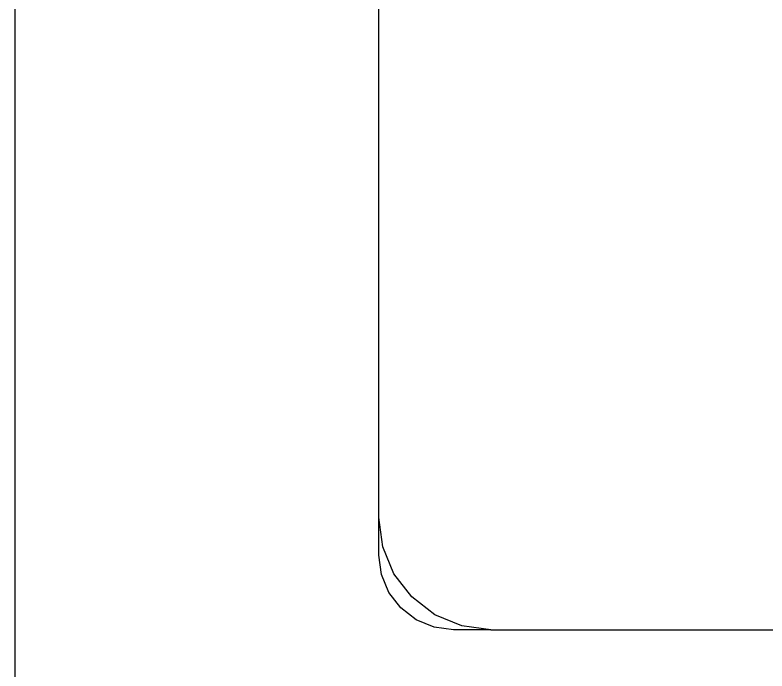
# Model space of a CAD drawing. Header units: millimetres. Extents: x -41292 to 298682, y -22072 to 33155.
# Drawn here: x 34134.7 to 34336.1, y -11699.4 to -11523.8 of the extents above; entities that cross this region are included whole.
import ezdxf

# ---------------------------------------------------------------- set-up
doc = ezdxf.new("R2010")
doc.units = ezdxf.units.MM
doc.layers.add('벽1', color=2, linetype='Continuous')

# ---------------------------------------------------------------- blocks, each defined once
blk = doc.blocks.new('rmfnasesx')
for p, q in [((61597.95, 3669), (61597.95, 7081.01)), ((61695.42, 3854.03), (61695.42, 5494.03)), ((61696.44, 3846.26), (61695.42, 3854.03)), ((61695.42, 3844.03), (61695.42, 3854.03)), ((61699.44, 3839.03), (61696.44, 3846.26)), ((61696.1, 3838.85), (61695.42, 3844.03)), ((61698.1, 3834.03), (61696.1, 3838.85)), ((61704.2, 3832.81), (61699.44, 3839.03)), ((61701.27, 3829.88), (61698.1, 3834.03)), ((61710.42, 3828.05), (61704.2, 3832.81)), ((61705.42, 3826.71), (61701.27, 3829.88)), ((61717.65, 3825.05), (61710.42, 3828.05)), ((61710.24, 3824.71), (61705.42, 3826.71)), ((61725.42, 3824.03), (61717.65, 3825.05)), ((61715.42, 3824.03), (61710.24, 3824.71)), ((61725.42, 3824.03), (61715.42, 3824.03)), ((61725.42, 3824.03), (62162.68, 3824.03))]:
    blk.add_line(p, q)

msp = doc.modelspace()

# ---------------------------------------------------------------- linework, layer by layer
at = {"layer": '벽1'}
msp.add_line((34134.67, -11969.42), (34134.67, -8419.42), dxfattribs=at)

# ---------------------------------------------------------------- block references
msp.add_blockref('rmfnasesx', (-27463.27, -15512.43))

doc.saveas('drawing.dxf')
